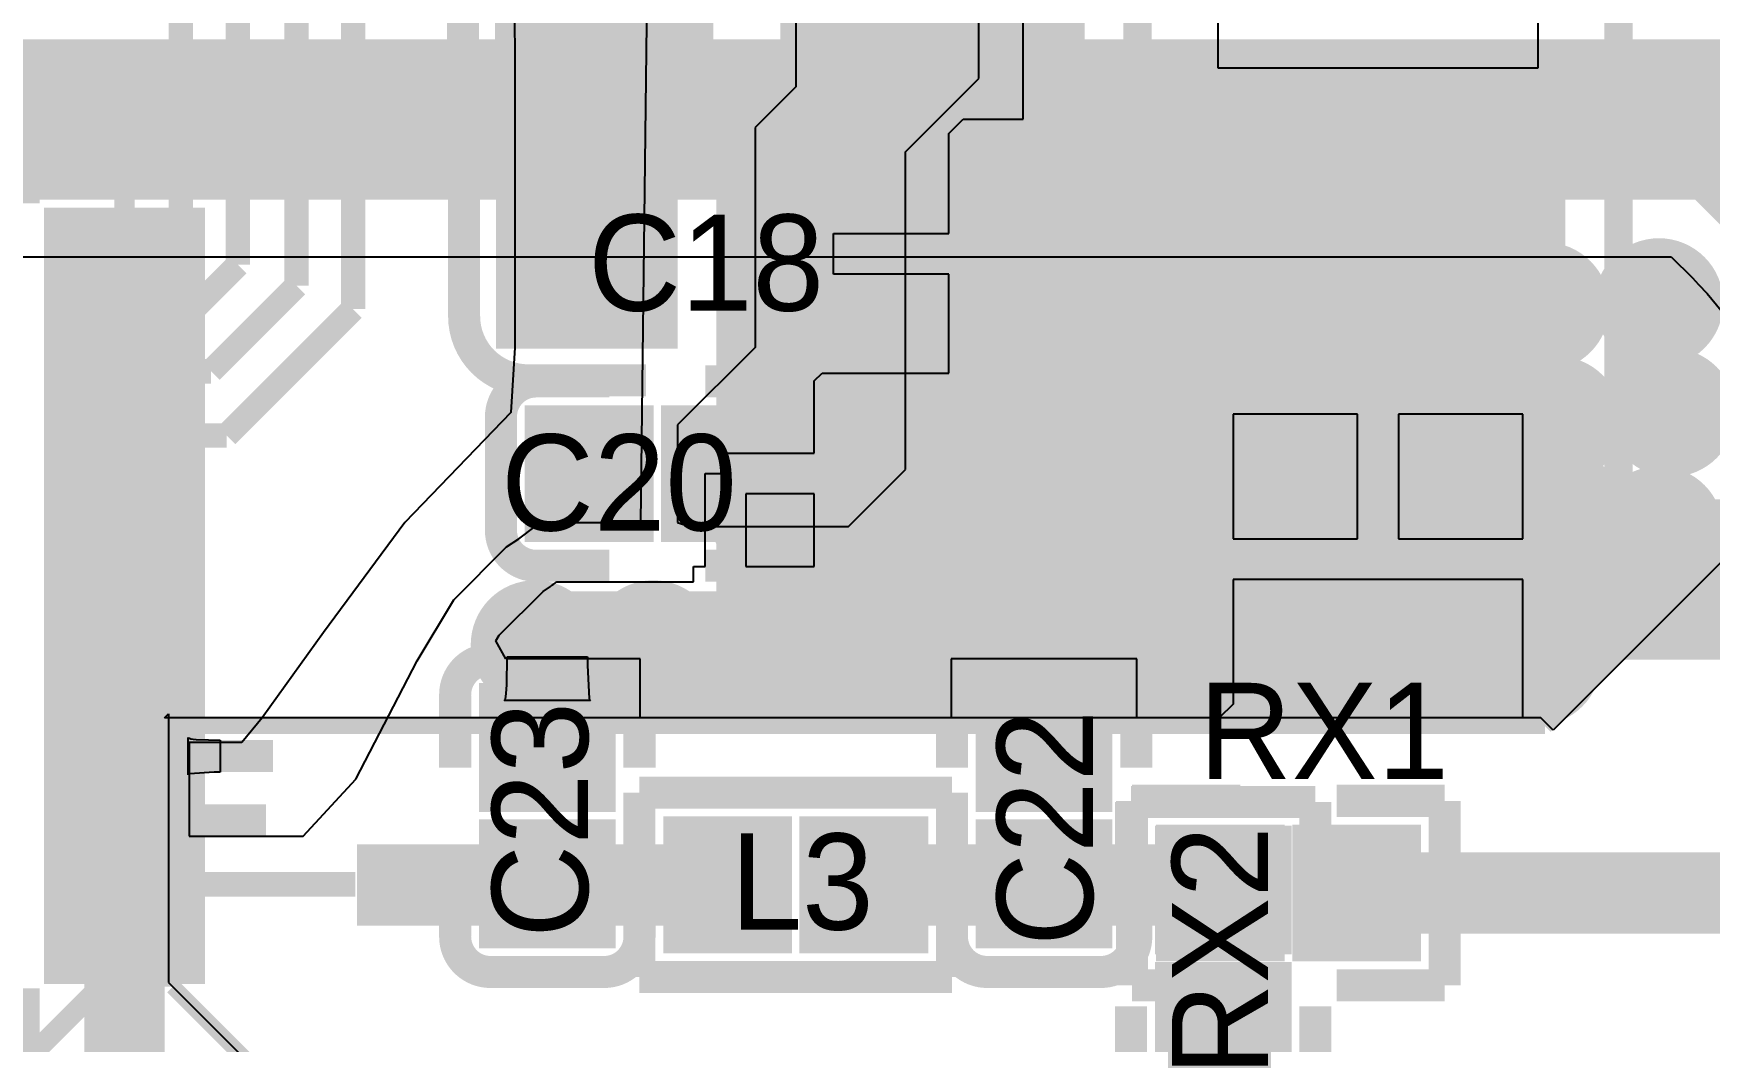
# Model space of a CAD drawing. Extents: x 40.9 to 121.6, y 83.2 to 120.
# Drawn here: x 105.76 to 116.22, y 89.98 to 96.27 of the extents above; entities that cross this region are included whole.
import ezdxf

# ---------------------------------------------------------------- set-up
doc = ezdxf.new("R2010")
doc.units = 0
for name, color, linetype in [('BOTTOMLAYER', 5, 'CONTINUOUS'), ('BOTTOMSOLDER', 6, 'CONTINUOUS'), ('MULTILAYER', 9, 'CONTINUOUS'), ('TOPLAYER', 1, 'CONTINUOUS'), ('TOPOVERLAY', 2, 'CONTINUOUS'), ('TOPPASTE', 8, 'CONTINUOUS'), ('TOPSOLDER', 216, 'CONTINUOUS')]:
    doc.layers.add(name, color=color, linetype=linetype)

msp = doc.modelspace()

# ---------------------------------------------------------------- linework, layer by layer
at = {"layer": 'BOTTOMLAYER'}
for p, q in [((104.3686, 94.875266), (115.97688, 94.875266)), ((115.97688, 94.875266), (116.108965, 94.743181)), ((116.108965, 94.743181), (116.147774, 94.703349)), ((116.147774, 94.703349), (116.199907, 94.646595)), ((116.199907, 94.646595), (116.287885, 94.539659))]:
    msp.add_line(p, q, dxfattribs=at)
at = {"layer": 'BOTTOMLAYER', "const_width": 1.000001}
for points in [[(104.3686, 95.7326), (109.1946, 95.7326)], [(109.1946, 95.7326), (116.332, 95.7326)], [(116.332, 95.7326), (117.602, 94.4626)], [(113.4618, 93.2434), (113.842599, 92.862601)], [(113.842599, 92.862601), (118.542001, 92.862601)]]:
    msp.add_lwpolyline(points, dxfattribs=at)
at = {"layer": 'BOTTOMLAYER'}
for points, const_width in [([(108.9946, 95.7326, 1), (109.3946, 95.7326, 1)], 0.399999), ([(111.1274, 94.6658, 1), (111.4274, 94.6658, 1)], 0.299999), ([(111.8894, 94.615, 1), (112.1894, 94.615, 1)], 0.299999), ([(112.6768, 94.5896, 1), (112.9768, 94.5896, 1)], 0.299999), ([(113.4642, 94.5896, 1), (113.7642, 94.5896, 1)], 0.299999), ([(114.1754, 94.5896, 1), (114.4754, 94.5896, 1)], 0.299999), ([(115.039, 94.5642, 1), (115.339, 94.5642, 1)], 0.299999), ([(115.7502, 94.5896, 1), (116.0502, 94.5896, 1)], 0.299999), ([(110.2638, 94.0816, 1), (110.5638, 94.0816, 1)], 0.299999), ([(111.0512, 93.9038, 1), (111.3512, 93.9038, 1)], 0.299999), ([(112.7784, 93.9038, 1), (113.0784, 93.9038, 1)], 0.299999), ([(113.5658, 93.9038, 1), (113.8658, 93.9038, 1)], 0.299999), ([(114.3532, 93.9038, 1), (114.6532, 93.9038, 1)], 0.299999), ([(115.8264, 93.9038, 1), (116.1264, 93.9038, 1)], 0.299999), ([(111.7878, 93.8784, 1), (112.0878, 93.8784, 1)], 0.299999), ([(115.1152, 93.853, 1), (115.4152, 93.853, 1)], 0.299999), ([(115.0898, 93.3196, 1), (115.3898, 93.3196, 1)], 0.299999), ([(110.2384, 93.2434, 1), (110.5384, 93.2434, 1)], 0.299999), ([(111.0004, 93.1672, 1), (111.3004, 93.1672, 1)], 0.299999), ([(111.7624, 93.1672, 1), (112.0624, 93.1672, 1)], 0.299999), ([(112.5498, 93.2434, 1), (112.8498, 93.2434, 1)], 0.299999), ([(113.3118, 93.2434, 1), (113.6118, 93.2434, 1)], 0.299999), ([(115.7502, 93.1672, 1), (116.0502, 93.1672, 1)], 0.299999), ([(114.8358, 92.837, 1), (115.1358, 92.837, 1)], 0.299999), ([(115.3946, 92.7354, 1), (115.6946, 92.7354, 1)], 0.299999), ([(108.7398, 92.456, 1), (109.0398, 92.456, 1)], 0.299999), ([(109.4764, 92.456, 1), (109.7764, 92.456, 1)], 0.299999), ([(110.2384, 92.456, 1), (110.5384, 92.456, 1)], 0.299999), ([(110.975, 92.456, 1), (111.275, 92.456, 1)], 0.299999), ([(111.7624, 92.456, 1), (112.0624, 92.456, 1)], 0.299999), ([(112.5498, 92.456, 1), (112.8498, 92.456, 1)], 0.299999), ([(113.261, 92.4814, 1), (113.561, 92.4814, 1)], 0.299999), ([(113.8198, 92.3798, 1), (114.1198, 92.3798, 1)], 0.299999), ([(114.404, 92.3544, 1), (114.704, 92.3544, 1)], 0.299999), ([(114.9882, 92.3544, 1), (115.2882, 92.3544, 1)], 0.299999)]:
    msp.add_lwpolyline(points, format="xyb", close=True, dxfattribs=dict(at, const_width=const_width))
at = {"layer": 'BOTTOMSOLDER'}
for points, const_width in [([(108.9438, 95.7326, 1), (109.4454, 95.7326, 1)], 0.501599), ([(111.0766, 94.6658, 1), (111.4782, 94.6658, 1)], 0.401599), ([(111.8386, 94.615, 1), (112.2402, 94.615, 1)], 0.401599), ([(112.626, 94.5896, 1), (113.0276, 94.5896, 1)], 0.401599), ([(113.4134, 94.5896, 1), (113.815, 94.5896, 1)], 0.401599), ([(114.1246, 94.5896, 1), (114.5262, 94.5896, 1)], 0.401599), ([(114.9882, 94.5642, 1), (115.3898, 94.5642, 1)], 0.401599), ([(115.6994, 94.5896, 1), (116.101, 94.5896, 1)], 0.401599), ([(110.213, 94.0816, 1), (110.6146, 94.0816, 1)], 0.401599), ([(111.0004, 93.9038, 1), (111.402, 93.9038, 1)], 0.401599), ([(112.7276, 93.9038, 1), (113.1292, 93.9038, 1)], 0.401599), ([(113.515, 93.9038, 1), (113.9166, 93.9038, 1)], 0.401599), ([(114.3024, 93.9038, 1), (114.704, 93.9038, 1)], 0.401599), ([(115.7756, 93.9038, 1), (116.1772, 93.9038, 1)], 0.401599), ([(111.737, 93.8784, 1), (112.1386, 93.8784, 1)], 0.401599), ([(115.0644, 93.853, 1), (115.466, 93.853, 1)], 0.401599), ([(115.039, 93.3196, 1), (115.4406, 93.3196, 1)], 0.401599), ([(110.1876, 93.2434, 1), (110.5892, 93.2434, 1)], 0.401599), ([(110.9496, 93.1672, 1), (111.3512, 93.1672, 1)], 0.401599), ([(111.7116, 93.1672, 1), (112.1132, 93.1672, 1)], 0.401599), ([(112.499, 93.2434, 1), (112.9006, 93.2434, 1)], 0.401599), ([(113.261, 93.2434, 1), (113.6626, 93.2434, 1)], 0.401599), ([(115.6994, 93.1672, 1), (116.101, 93.1672, 1)], 0.401599), ([(114.785, 92.837, 1), (115.1866, 92.837, 1)], 0.401599), ([(115.3438, 92.7354, 1), (115.7454, 92.7354, 1)], 0.401599), ([(108.689, 92.456, 1), (109.0906, 92.456, 1)], 0.401599), ([(109.4256, 92.456, 1), (109.8272, 92.456, 1)], 0.401599), ([(110.1876, 92.456, 1), (110.5892, 92.456, 1)], 0.401599), ([(110.9242, 92.456, 1), (111.3258, 92.456, 1)], 0.401599), ([(111.7116, 92.456, 1), (112.1132, 92.456, 1)], 0.401599), ([(112.499, 92.456, 1), (112.9006, 92.456, 1)], 0.401599), ([(113.2102, 92.4814, 1), (113.6118, 92.4814, 1)], 0.401599), ([(113.769, 92.3798, 1), (114.1706, 92.3798, 1)], 0.401599), ([(114.3532, 92.3544, 1), (114.7548, 92.3544, 1)], 0.401599), ([(114.9374, 92.3544, 1), (115.339, 92.3544, 1)], 0.401599)]:
    msp.add_lwpolyline(points, format="xyb", close=True, dxfattribs=dict(at, const_width=const_width))
at = {"layer": 'MULTILAYER'}
for points, const_width in [([(108.9946, 95.7326, 1), (109.3946, 95.7326, 1)], 0.399999), ([(111.1274, 94.6658, 1), (111.4274, 94.6658, 1)], 0.299999), ([(111.8894, 94.615, 1), (112.1894, 94.615, 1)], 0.299999), ([(112.6768, 94.5896, 1), (112.9768, 94.5896, 1)], 0.299999), ([(113.4642, 94.5896, 1), (113.7642, 94.5896, 1)], 0.299999), ([(114.1754, 94.5896, 1), (114.4754, 94.5896, 1)], 0.299999), ([(115.039, 94.5642, 1), (115.339, 94.5642, 1)], 0.299999), ([(115.7502, 94.5896, 1), (116.0502, 94.5896, 1)], 0.299999), ([(110.2638, 94.0816, 1), (110.5638, 94.0816, 1)], 0.299999), ([(111.0512, 93.9038, 1), (111.3512, 93.9038, 1)], 0.299999), ([(112.7784, 93.9038, 1), (113.0784, 93.9038, 1)], 0.299999), ([(113.5658, 93.9038, 1), (113.8658, 93.9038, 1)], 0.299999), ([(114.3532, 93.9038, 1), (114.6532, 93.9038, 1)], 0.299999), ([(115.8264, 93.9038, 1), (116.1264, 93.9038, 1)], 0.299999), ([(111.7878, 93.8784, 1), (112.0878, 93.8784, 1)], 0.299999), ([(115.1152, 93.853, 1), (115.4152, 93.853, 1)], 0.299999), ([(115.0898, 93.3196, 1), (115.3898, 93.3196, 1)], 0.299999), ([(110.2384, 93.2434, 1), (110.5384, 93.2434, 1)], 0.299999), ([(111.0004, 93.1672, 1), (111.3004, 93.1672, 1)], 0.299999), ([(111.7624, 93.1672, 1), (112.0624, 93.1672, 1)], 0.299999), ([(112.5498, 93.2434, 1), (112.8498, 93.2434, 1)], 0.299999), ([(113.3118, 93.2434, 1), (113.6118, 93.2434, 1)], 0.299999), ([(115.7502, 93.1672, 1), (116.0502, 93.1672, 1)], 0.299999), ([(114.8358, 92.837, 1), (115.1358, 92.837, 1)], 0.299999), ([(115.3946, 92.7354, 1), (115.6946, 92.7354, 1)], 0.299999), ([(108.7398, 92.456, 1), (109.0398, 92.456, 1)], 0.299999), ([(109.4764, 92.456, 1), (109.7764, 92.456, 1)], 0.299999), ([(110.2384, 92.456, 1), (110.5384, 92.456, 1)], 0.299999), ([(110.975, 92.456, 1), (111.275, 92.456, 1)], 0.299999), ([(111.7624, 92.456, 1), (112.0624, 92.456, 1)], 0.299999), ([(112.5498, 92.456, 1), (112.8498, 92.456, 1)], 0.299999), ([(113.261, 92.4814, 1), (113.561, 92.4814, 1)], 0.299999), ([(113.8198, 92.3798, 1), (114.1198, 92.3798, 1)], 0.299999), ([(114.404, 92.3544, 1), (114.704, 92.3544, 1)], 0.299999), ([(114.9882, 92.3544, 1), (115.2882, 92.3544, 1)], 0.299999)]:
    msp.add_lwpolyline(points, format="xyb", close=True, dxfattribs=dict(at, const_width=const_width))
at = {"layer": 'TOPLAYER'}
for p, q in [((115.147598, 96.053402), (115.147598, 98.053398)), ((109.5502, 93.218), (109.601, 97.4598)), ((108.7374, 97.4344), (108.7628, 96.1898)), ((110.5154, 97.4344), (110.5154, 95.9358)), ((111.6584, 95.9866), (111.6584, 97.3836)), ((111.934602, 95.7342), (111.934602, 96.5962)), ((113.147602, 96.53904), (113.147602, 96.053402)), ((108.7628, 96.1898), (108.7628, 94.3102)), ((111.2012, 95.5294), (111.6584, 95.9866)), ((113.147602, 96.053402), (115.147598, 96.053402)), ((110.5154, 95.9358), (110.2614, 95.6818)), ((110.2614, 95.6818), (110.2614, 94.3102)), ((111.471006, 95.644396), (111.560811, 95.7342)), ((111.560811, 95.7342), (111.934602, 95.7342)), ((111.471004, 95.0214), (111.471004, 95.638396)), ((111.471004, 95.638396), (111.471006, 95.638396)), ((111.471006, 95.638396), (111.471006, 95.644396)), ((111.2012, 93.5482), (111.2012, 95.5294)), ((110.752004, 94.7674), (110.752004, 95.0214)), ((110.752004, 95.0214), (111.471004, 95.0214)), ((111.471004, 94.7674), (110.752004, 94.7674)), ((111.471004, 94.150401), (111.471004, 94.7674)), ((108.7628, 94.3102), (108.7374, 93.9038)), ((110.2614, 94.3102), (109.7788, 93.8276)), ((110.6308, 94.101798), (110.679403, 94.150401)), ((110.6308, 93.649803), (110.6308, 94.101801)), ((110.6308, 94.101801), (110.6308, 94.101801)), ((110.6308, 94.101801), (110.6308, 94.101798)), ((110.679403, 94.150401), (111.471004, 94.150401)), ((108.7374, 93.9038), (108.077, 93.218)), ((114.0206, 93.893399), (113.243601, 93.893399)), ((113.243601, 93.893399), (113.243601, 93.1164)), ((114.0206, 93.1164), (114.0206, 93.893399)), ((115.051599, 93.893399), (114.2746, 93.893399)), ((114.2746, 93.893399), (114.2746, 93.1164)), ((115.051599, 93.1164), (115.051599, 93.893399)), ((109.7788, 93.8276), (109.7788, 93.218)), ((110.0768, 93.522803), (110.0768, 93.649803)), ((110.0768, 93.649803), (110.6308, 93.649803)), ((109.9498, 92.943802), (109.9498, 93.522803)), ((109.9498, 93.522803), (110.0768, 93.522803)), ((110.8456, 93.1926), (111.2012, 93.5482)), ((110.6308, 93.395803), (110.2038, 93.395803)), ((110.2038, 93.395803), (110.2038, 92.943802)), ((110.6308, 92.943802), (110.6308, 93.395803)), ((108.077, 93.218), (107.569, 92.5322)), ((108.7882, 93.1164), (108.8898, 93.1926)), ((108.8898, 93.1926), (108.9914, 93.218)), ((108.9914, 93.218), (109.5502, 93.218)), ((109.7788, 93.218), (109.855, 93.1926)), ((109.855, 93.1926), (110.8456, 93.1926)), ((108.3818, 92.7354), (108.712, 93.0656)), ((108.712, 93.0656), (108.7882, 93.1164)), ((113.243601, 93.1164), (114.0206, 93.1164)), ((114.2746, 93.1164), (115.051599, 93.1164)), ((116.4082, 93.091), (115.2398, 91.9226)), ((116.4082, 93.091), (115.2398, 91.9226)), ((109.876798, 92.847803), (109.876798, 92.943802)), ((109.876798, 92.943802), (109.9498, 92.943802)), ((110.2038, 92.943802), (110.6308, 92.943802)), ((109.002314, 92.830914), (109.024831, 92.847803)), ((109.024831, 92.847803), (109.876798, 92.847803)), ((115.051599, 92.8624), (113.243601, 92.8624)), ((113.243601, 92.8624), (113.243601, 92.088607)), ((115.051599, 92.088607), (115.051599, 92.8624)), ((108.1532, 92.3544), (108.3818, 92.7354)), ((108.665195, 92.514123), (108.93935, 92.788278)), ((108.93935, 92.788278), (108.98615, 92.819477)), ((108.98615, 92.819477), (108.993259, 92.826573)), ((108.993259, 92.826573), (109.002314, 92.830914)), ((107.569, 92.5322), (107.188, 91.9988)), ((108.643951, 92.478715), (108.665195, 92.514123)), ((108.706526, 92.3682), (108.643951, 92.478715)), ((107.7722, 91.6178), (108.1532, 92.3544)), ((109.544998, 92.3682), (108.706526, 92.3682)), ((108.713013, 92.205914), (108.715998, 92.379803)), ((108.715998, 92.379803), (109.215997, 92.379803)), ((109.215997, 92.379803), (109.216182, 92.32818)), ((109.216182, 92.32818), (109.227935, 92.118972)), ((109.544998, 91.9988), (109.544998, 92.3682)), ((112.643798, 92.3682), (111.485797, 92.3682)), ((111.485797, 92.3682), (111.485797, 91.9988)), ((112.643798, 91.9988), (112.643798, 92.3682)), ((108.697347, 92.108104), (108.70089, 92.110822)), ((109.234648, 92.108104), (108.697347, 92.108104)), ((108.70089, 92.110822), (108.70406, 92.118972)), ((108.70406, 92.118972), (108.706859, 92.132556)), ((108.706859, 92.132556), (108.709285, 92.151576)), ((108.709285, 92.151576), (108.713013, 92.205914)), ((109.227935, 92.118972), (109.231105, 92.110822)), ((109.231105, 92.110822), (109.234648, 92.108104)), ((106.5784, 91.9988), (106.6038, 92.0242)), ((115.1636, 91.9988), (106.5784, 91.9988)), ((106.6038, 92.0242), (106.6038, 90.3478)), ((107.188, 91.9988), (107.061, 91.8464)), ((111.485797, 91.9988), (109.544998, 91.9988)), ((113.156997, 91.9988), (112.643798, 91.9988)), ((113.243599, 92.085404), (113.156997, 91.9988)), ((113.243601, 92.088607), (113.243599, 92.088604)), ((113.243599, 92.088604), (113.243601, 92.088604)), ((113.243601, 92.088604), (113.243599, 92.085404)), ((115.051599, 92.088604), (115.051601, 92.088607)), ((115.051601, 92.088607), (115.051599, 92.088607)), ((115.051601, 92.085401), (115.051599, 92.088604)), ((115.051601, 91.998803), (115.051601, 92.085401)), ((115.051601, 91.9988), (115.051601, 91.998803)), ((115.1636, 91.9988), (115.051601, 91.9988)), ((115.2398, 91.9226), (115.1636, 91.9988)), ((115.2398, 91.9226), (115.1636, 91.9988)), ((106.72495, 91.643848), (106.72495, 91.877751)), ((106.72495, 91.877751), (106.726949, 91.87453)), ((106.726949, 91.87453), (106.732951, 91.871648)), ((106.7308, 91.8464), (106.7308, 91.2622)), ((107.061, 91.8464), (106.7308, 91.8464)), ((106.732951, 91.871648), (106.742951, 91.869105)), ((106.742951, 91.869105), (106.756949, 91.866903)), ((106.756949, 91.866903), (106.77495, 91.865039)), ((106.77495, 91.865039), (106.852951, 91.861477)), ((106.852951, 91.861477), (106.92495, 91.860799)), ((106.92495, 91.860799), (106.92495, 91.6608)), ((106.726949, 91.647068), (106.72495, 91.643848)), ((106.732951, 91.649951), (106.726949, 91.647068)), ((106.886949, 91.660629), (106.732951, 91.649951)), ((106.92495, 91.6608), (106.886949, 91.660629)), ((107.442, 91.2622), (107.7722, 91.6178)), ((106.7308, 91.2622), (107.442, 91.2622)), ((106.6038, 90.3478), (107.1372, 89.8144))]:
    msp.add_line(p, q, dxfattribs=at)
for points, const_width in [([(106.68, 95.0976), (106.68, 100.1268)], 0.152001), ([(107.035199, 94.825556), (107.035199, 99.821599)], 0.152001), ([(107.401998, 94.694553), (107.401998, 99.527998)], 0.152001), ([(107.753998, 94.548752), (107.753998, 98.787798)], 0.152001), ([(106.543201, 94.960801), (106.68, 95.0976)], 0.152001), ([(106.327999, 94.960801), (106.543201, 94.960801)], 0.152001), ([(106.770442, 94.560799), (107.035199, 94.825556)], 0.152001), ([(106.868244, 94.1608), (107.401998, 94.694553)], 0.152001), ([(106.327999, 94.560799), (106.770442, 94.560799)], 0.152001), ([(106.966047, 93.760801), (107.753998, 94.548752)], 0.152001), ([(106.327999, 94.1608), (106.868244, 94.1608)], 0.152001), ([(106.327999, 93.760801), (106.966047, 93.760801)], 0.152001), ([(108.8898, 92.456), (108.965997, 92.379803)], 0.499999), ([(108.965997, 91.8142), (108.965997, 92.379803)], 0.499999), ([(111.9124, 92.456), (112.064797, 92.303603)], 0.499999), ([(112.064797, 91.8142), (112.064797, 92.303603)], 0.499999), ([(106.327999, 91.760799), (107.254799, 91.760799)], 0.2), ([(106.327999, 91.3608), (107.2104, 91.3608)], 0.2), ([(107.779251, 90.9574), (110.0904, 90.9574)], 0.508), ([(110.9404, 90.9574), (113.112997, 90.9574)], 0.508), ([(114.013798, 90.9066), (118.7196, 90.9066)], 0.508), ([(106.327999, 90.960801), (107.768799, 90.960801)], 0.152001), ([(106.327999, 89.379001), (106.327999, 90.434803)], 0.499999), ([(113.1824, 88.748956), (113.1824, 90.075197)], 0.508)]:
    msp.add_lwpolyline(points, dxfattribs=dict(at, const_width=const_width))
for points, const_width in [([(108.9946, 95.7326, 1), (109.3946, 95.7326, 1)], 0.399999), ([(111.1274, 94.6658, 1), (111.4274, 94.6658, 1)], 0.299999), ([(111.8894, 94.615, 1), (112.1894, 94.615, 1)], 0.299999), ([(112.6768, 94.5896, 1), (112.9768, 94.5896, 1)], 0.299999), ([(113.4642, 94.5896, 1), (113.7642, 94.5896, 1)], 0.299999), ([(114.1754, 94.5896, 1), (114.4754, 94.5896, 1)], 0.299999), ([(115.039, 94.5642, 1), (115.339, 94.5642, 1)], 0.299999), ([(115.7502, 94.5896, 1), (116.0502, 94.5896, 1)], 0.299999), ([(110.2638, 94.0816, 1), (110.5638, 94.0816, 1)], 0.299999), ([(111.0512, 93.9038, 1), (111.3512, 93.9038, 1)], 0.299999), ([(112.7784, 93.9038, 1), (113.0784, 93.9038, 1)], 0.299999), ([(113.5658, 93.9038, 1), (113.8658, 93.9038, 1)], 0.299999), ([(114.3532, 93.9038, 1), (114.6532, 93.9038, 1)], 0.299999), ([(115.8264, 93.9038, 1), (116.1264, 93.9038, 1)], 0.299999), ([(111.7878, 93.8784, 1), (112.0878, 93.8784, 1)], 0.299999), ([(115.1152, 93.853, 1), (115.4152, 93.853, 1)], 0.299999), ([(115.0898, 93.3196, 1), (115.3898, 93.3196, 1)], 0.299999), ([(110.2384, 93.2434, 1), (110.5384, 93.2434, 1)], 0.299999), ([(111.0004, 93.1672, 1), (111.3004, 93.1672, 1)], 0.299999), ([(111.7624, 93.1672, 1), (112.0624, 93.1672, 1)], 0.299999), ([(112.5498, 93.2434, 1), (112.8498, 93.2434, 1)], 0.299999), ([(113.3118, 93.2434, 1), (113.6118, 93.2434, 1)], 0.299999), ([(115.7502, 93.1672, 1), (116.0502, 93.1672, 1)], 0.299999), ([(114.8358, 92.837, 1), (115.1358, 92.837, 1)], 0.299999), ([(115.3946, 92.7354, 1), (115.6946, 92.7354, 1)], 0.299999), ([(108.7398, 92.456, 1), (109.0398, 92.456, 1)], 0.299999), ([(109.4764, 92.456, 1), (109.7764, 92.456, 1)], 0.299999), ([(110.2384, 92.456, 1), (110.5384, 92.456, 1)], 0.299999), ([(110.975, 92.456, 1), (111.275, 92.456, 1)], 0.299999), ([(111.7624, 92.456, 1), (112.0624, 92.456, 1)], 0.299999), ([(112.5498, 92.456, 1), (112.8498, 92.456, 1)], 0.299999), ([(113.261, 92.4814, 1), (113.561, 92.4814, 1)], 0.299999), ([(113.8198, 92.3798, 1), (114.1198, 92.3798, 1)], 0.299999), ([(114.404, 92.3544, 1), (114.704, 92.3544, 1)], 0.299999), ([(114.9882, 92.3544, 1), (115.2882, 92.3544, 1)], 0.299999)]:
    msp.add_lwpolyline(points, format="xyb", close=True, dxfattribs=dict(at, const_width=const_width))
for points in [[(110.5408, 94.996), (112.3188, 94.996), (110.5408, 97.917), (112.3188, 97.917)], [(108.740603, 95.9882), (109.900601, 95.9882), (108.740603, 97.4582), (109.900601, 97.4582)], [(110.520604, 95.9882), (111.680602, 95.9882), (110.520604, 97.4582), (111.680602, 97.4582)], [(110.0201, 91.9988), (115.316, 91.9988), (110.0201, 95.7834), (115.316, 95.7834)], [(108.747001, 94.404401), (109.677002, 94.404401), (108.747001, 95.384399), (109.677002, 95.384399)], [(110.287003, 94.404401), (111.217004, 94.404401), (110.287003, 95.384399), (111.217004, 95.384399)], [(106.727998, 95.0808), (105.928, 95.0808), (106.727998, 94.840801), (105.928, 94.840801)], [(106.727998, 94.680799), (105.928, 94.680799), (106.727998, 94.440799), (105.928, 94.440799)], [(106.727998, 94.2808), (105.928, 94.2808), (106.727998, 94.0408), (105.928, 94.0408)], [(106.727998, 93.8808), (105.928, 93.8808), (106.727998, 93.640801), (105.928, 93.640801)], [(108.9268, 93.197802), (109.526799, 93.197802), (108.9268, 93.847803), (109.526799, 93.847803)], [(109.776801, 93.197802), (110.3768, 93.197802), (109.776801, 93.847803), (110.3768, 93.847803)], [(114.797599, 92.339401), (114.797599, 93.639399), (113.497601, 92.339401), (113.497601, 93.639399)], [(106.727998, 93.480799), (105.928, 93.480799), (106.727998, 93.240799), (105.928, 93.240799)], [(106.727998, 93.080799), (105.928, 93.080799), (106.727998, 92.8408), (105.928, 92.8408)], [(108.93935, 91.9607), (115.2017, 91.9607), (108.93935, 92.788278), (115.2017, 92.788278)], [(106.727998, 92.6808), (105.928, 92.6808), (106.727998, 92.440801), (105.928, 92.440801)], [(106.727998, 92.280801), (105.928, 92.280801), (106.727998, 92.040801), (105.928, 92.040801)], [(109.290998, 91.514201), (109.290998, 92.1142), (108.640997, 91.514201), (108.640997, 92.1142)], [(112.389798, 91.514201), (112.389798, 92.1142), (111.739797, 91.514201), (111.739797, 92.1142)], [(106.727998, 91.880799), (105.928, 91.880799), (106.727998, 91.6408), (105.928, 91.6408)], [(106.727998, 91.4808), (105.928, 91.4808), (106.727998, 91.2408), (105.928, 91.2408)], [(110.390399, 91.282401), (109.7904, 91.282401), (110.390399, 90.632399), (109.7904, 90.632399)], [(111.2404, 91.282401), (110.640401, 91.282401), (111.2404, 90.632399), (110.640401, 90.632399)], [(109.290998, 90.6642), (109.290998, 91.264199), (108.640997, 90.6642), (108.640997, 91.264199)], [(112.389798, 90.6642), (112.389798, 91.264199), (111.739797, 90.6642), (111.739797, 91.264199)], [(112.857399, 91.225197), (112.857399, 90.625198), (113.507401, 91.225197), (113.507401, 90.625198)], [(113.463796, 91.231601), (112.863798, 91.231601), (113.463796, 90.581599), (112.863798, 90.581599)], [(114.313797, 91.231601), (113.713798, 91.231601), (114.313797, 90.581599), (113.713798, 90.581599)], [(106.727998, 91.080801), (105.928, 91.080801), (106.727998, 90.840801), (105.928, 90.840801)], [(106.727998, 90.680799), (105.928, 90.680799), (106.727998, 90.4408), (105.928, 90.4408)], [(112.857399, 90.375196), (112.857399, 89.775198), (113.507401, 90.375196), (113.507401, 89.775198)]]:
    msp.add_solid(points, dxfattribs=at)
at = {"layer": 'TOPOVERLAY'}
for points, const_width in [([(108.440601, 96.0882), (108.440601, 97.3582)], 0.2), ([(111.980602, 96.0882), (111.980602, 97.3582)], 0.2), ([(112.6476, 92.9894), (112.6476, 97.0534)], 0.1778), ([(115.6476, 92.9894), (115.6476, 97.0534)], 0.1778), ([(100.428001, 95.710799), (106.327999, 95.710799)], 0.127), ([(106.327999, 90.4748), (106.327999, 95.710799)], 0.127), ([(108.840603, 95.688201), (109.760603, 95.688201)], 0.2), ([(108.847004, 95.684401), (109.582003, 95.684401)], 0.2), ([(110.382004, 95.684401), (111.117004, 95.684401)], 0.2), ([(110.660602, 95.688201), (111.580602, 95.688201)], 0.2), ([(108.447004, 94.504401), (108.447004, 95.284399)], 0.2), ([(111.517003, 94.504401), (111.517003, 95.284399)], 0.2), ([(108.847004, 94.104399), (109.582003, 94.104399)], 0.2), ([(108.901799, 94.0978), (109.351801, 94.0978)], 0.2), ([(109.951797, 94.097798), (110.401798, 94.097798)], 0.2), ([(110.382007, 94.104396), (111.117007, 94.104396)], 0.2), ([(108.676803, 93.167805), (108.676803, 93.877801)], 0.2), ([(110.626797, 93.167799), (110.626797, 93.877795)], 0.2), ([(108.901801, 92.947802), (109.351803, 92.947802)], 0.2), ([(109.951799, 92.9478), (110.401801, 92.9478)], 0.2), ([(112.6476, 92.9894), (115.6476, 92.9894)], 0.1778), ([(115.189, 91.948), (116.2812, 93.0402)], 0.1), ([(108.611005, 92.364197), (109.321001, 92.364197)], 0.2), ([(111.709805, 92.364197), (112.419801, 92.364197)], 0.2), ([(108.391002, 91.689197), (108.391002, 92.139198)], 0.2), ([(109.541, 91.689199), (109.541, 92.139201)], 0.2), ([(111.489802, 91.689197), (111.489802, 92.139198)], 0.2), ([(112.6398, 91.689199), (112.6398, 92.139201)], 0.2), ([(106.6292, 91.948), (115.189, 91.948)], 0.1), ([(106.6292, 90.3224), (106.6292, 91.948)], 0.1), ([(109.540403, 90.3824), (109.540403, 91.5324)], 0.2), ([(109.540403, 91.5324), (111.490402, 91.5324)], 0.2), ([(111.490402, 90.3824), (111.490402, 91.5324)], 0.2), ([(112.613801, 91.481603), (113.288801, 91.481603)], 0.2), ([(112.613801, 90.331602), (112.613801, 91.481603)], 0.2), ([(113.888799, 91.481603), (114.563799, 91.481603)], 0.2), ([(114.563799, 90.331602), (114.563799, 91.481603)], 0.2), ([(112.607397, 90.800199), (112.607397, 91.475199)], 0.2), ([(112.607397, 91.475199), (113.757398, 91.475199)], 0.2), ([(113.757398, 90.800199), (113.757398, 91.475199)], 0.2), ([(108.391, 90.639199), (108.391, 91.089201)], 0.2), ([(109.540998, 90.639201), (109.540998, 91.089203)], 0.2), ([(111.4898, 90.639199), (111.4898, 91.089201)], 0.2), ([(112.639798, 90.639201), (112.639798, 91.089203)], 0.2), ([(105.664, 89.810801), (106.327999, 90.4748)], 0.127), ([(108.610999, 90.414203), (109.320995, 90.414203)], 0.2), ([(109.540403, 90.3824), (111.490402, 90.3824)], 0.2), ([(111.709799, 90.414203), (112.419795, 90.414203)], 0.2), ([(112.613801, 90.331602), (113.288801, 90.331602)], 0.2), ([(113.888799, 90.331602), (114.563799, 90.331602)], 0.2), ([(106.6292, 90.3224), (107.0864, 89.8652)], 0.1), ([(112.607397, 89.525201), (112.607397, 90.200201)], 0.2), ([(113.757398, 89.525201), (113.757398, 90.200201)], 0.2)]:
    msp.add_lwpolyline(points, dxfattribs=dict(at, const_width=const_width))
at = {"layer": 'TOPOVERLAY', "const_width": 0.2}
for points in [[(108.840603, 95.688198, -0.414213), (108.440601, 96.088197)], [(111.980602, 96.0882, -0.414214), (111.580602, 95.688201)], [(108.447004, 95.284402, -0.414213), (108.847004, 95.684403)], [(111.117004, 95.684401, -0.414213), (111.517003, 95.284399)], [(108.847004, 94.104399, -0.414213), (108.447004, 94.504401)], [(111.517006, 94.504398, -0.414213), (111.117007, 94.104396)], [(108.676798, 93.877801, -0.414214), (108.896798, 94.0978)], [(110.406797, 94.097798, -0.414214), (110.626797, 93.877798)], [(108.896798, 92.947805, -0.414214), (108.676798, 93.167805)], [(110.626797, 93.167797, -0.414214), (110.406797, 92.947797)], [(108.391002, 92.144197, -0.414214), (108.611002, 92.364197)], [(109.321003, 92.364197, -0.414214), (109.541003, 92.144197)], [(111.489802, 92.144197, -0.414214), (111.709802, 92.364197)], [(112.419803, 92.364197, -0.414214), (112.639803, 92.144197)], [(108.610999, 90.414198, -0.414214), (108.391, 90.634198)], [(109.540995, 90.634198, -0.414214), (109.320995, 90.414198)], [(111.709799, 90.414198, -0.414214), (111.4898, 90.634198)], [(112.639795, 90.634198, -0.414214), (112.419795, 90.414198)]]:
    msp.add_lwpolyline(points, format="xyb", dxfattribs=at)
at = {"layer": 'TOPOVERLAY', "const_width": 0.1}
for points in [[(108.390601, 96.088197, 1), (108.490601, 96.088197, 1)], [(111.930602, 96.0882, 1), (112.030601, 96.0882, 1)], [(108.790603, 95.688198, 1), (108.890603, 95.688198, 1)], [(108.797004, 95.684403, 1), (108.897003, 95.684403, 1)], [(111.067004, 95.684401, 1), (111.167004, 95.684401, 1)], [(111.530602, 95.688201, 1), (111.630602, 95.688201, 1)], [(108.397004, 95.284402, 1), (108.497004, 95.284402, 1)], [(111.467003, 95.284399, 1), (111.567003, 95.284399, 1)], [(108.397004, 94.504401, 1), (108.497004, 94.504401, 1)], [(111.467006, 94.504398, 1), (111.567006, 94.504398, 1)], [(108.797004, 94.104399, 1), (108.897003, 94.104399, 1)], [(108.846798, 94.0978, 1), (108.946798, 94.0978, 1)], [(110.356797, 94.097798, 1), (110.456797, 94.097798, 1)], [(111.067007, 94.104396, 1), (111.167007, 94.104396, 1)], [(108.626798, 93.877801, 1), (108.726798, 93.877801, 1)], [(110.576797, 93.877798, 1), (110.676797, 93.877798, 1)], [(108.626798, 93.167805, 1), (108.726798, 93.167805, 1)], [(110.576797, 93.167797, 1), (110.676797, 93.167797, 1)], [(108.846798, 92.947805, 1), (108.946798, 92.947805, 1)], [(110.356797, 92.947797, 1), (110.456797, 92.947797, 1)], [(108.561002, 92.364197, 1), (108.661002, 92.364197, 1)], [(109.271003, 92.364197, 1), (109.371003, 92.364197, 1)], [(111.659802, 92.364197, 1), (111.759802, 92.364197, 1)], [(112.369803, 92.364197, 1), (112.469803, 92.364197, 1)], [(108.341003, 92.144197, 1), (108.441002, 92.144197, 1)], [(109.491003, 92.144197, 1), (109.591003, 92.144197, 1)], [(111.439803, 92.144197, 1), (111.539802, 92.144197, 1)], [(112.589803, 92.144197, 1), (112.689803, 92.144197, 1)], [(108.341, 90.634198, 1), (108.441, 90.634198, 1)], [(109.490995, 90.634198, 1), (109.590995, 90.634198, 1)], [(111.4398, 90.634198, 1), (111.5398, 90.634198, 1)], [(112.589795, 90.634198, 1), (112.689795, 90.634198, 1)], [(108.561, 90.414198, 1), (108.660999, 90.414198, 1)], [(109.270996, 90.414198, 1), (109.370995, 90.414198, 1)], [(111.6598, 90.414198, 1), (111.759799, 90.414198, 1)], [(112.369796, 90.414198, 1), (112.469795, 90.414198, 1)]]:
    msp.add_lwpolyline(points, format="xyb", close=True, dxfattribs=at)
at = {"layer": 'TOPPASTE'}
for points in [[(108.740603, 95.9882), (109.900601, 95.9882), (108.740603, 97.4582), (109.900601, 97.4582)], [(110.520604, 95.9882), (111.680602, 95.9882), (110.520604, 97.4582), (111.680602, 97.4582)], [(108.747001, 94.404401), (109.677002, 94.404401), (108.747001, 95.384399), (109.677002, 95.384399)], [(110.287003, 94.404401), (111.217004, 94.404401), (110.287003, 95.384399), (111.217004, 95.384399)], [(106.727998, 95.0808), (105.928, 95.0808), (106.727998, 94.840801), (105.928, 94.840801)], [(106.727998, 94.680799), (105.928, 94.680799), (106.727998, 94.440799), (105.928, 94.440799)], [(106.727998, 94.2808), (105.928, 94.2808), (106.727998, 94.0408), (105.928, 94.0408)], [(106.727998, 93.8808), (105.928, 93.8808), (106.727998, 93.640801), (105.928, 93.640801)], [(108.9268, 93.197802), (109.526799, 93.197802), (108.9268, 93.847803), (109.526799, 93.847803)], [(109.776801, 93.197802), (110.3768, 93.197802), (109.776801, 93.847803), (110.3768, 93.847803)], [(114.797599, 92.339401), (114.797599, 93.639399), (113.497601, 92.339401), (113.497601, 93.639399)], [(106.727998, 93.480799), (105.928, 93.480799), (106.727998, 93.240799), (105.928, 93.240799)], [(106.727998, 93.080799), (105.928, 93.080799), (106.727998, 92.8408), (105.928, 92.8408)], [(106.727998, 92.6808), (105.928, 92.6808), (106.727998, 92.440801), (105.928, 92.440801)], [(106.727998, 92.280801), (105.928, 92.280801), (106.727998, 92.040801), (105.928, 92.040801)], [(109.290998, 91.514201), (109.290998, 92.1142), (108.640997, 91.514201), (108.640997, 92.1142)], [(112.389798, 91.514201), (112.389798, 92.1142), (111.739797, 91.514201), (111.739797, 92.1142)], [(106.727998, 91.880799), (105.928, 91.880799), (106.727998, 91.6408), (105.928, 91.6408)], [(106.727998, 91.4808), (105.928, 91.4808), (106.727998, 91.2408), (105.928, 91.2408)], [(110.390399, 91.282401), (109.7904, 91.282401), (110.390399, 90.632399), (109.7904, 90.632399)], [(111.2404, 91.282401), (110.640401, 91.282401), (111.2404, 90.632399), (110.640401, 90.632399)], [(109.290998, 90.6642), (109.290998, 91.264199), (108.640997, 90.6642), (108.640997, 91.264199)], [(112.389798, 90.6642), (112.389798, 91.264199), (111.739797, 90.6642), (111.739797, 91.264199)], [(112.857399, 91.225197), (112.857399, 90.625198), (113.507401, 91.225197), (113.507401, 90.625198)], [(113.463796, 91.231601), (112.863798, 91.231601), (113.463796, 90.581599), (112.863798, 90.581599)], [(114.313797, 91.231601), (113.713798, 91.231601), (114.313797, 90.581599), (113.713798, 90.581599)], [(106.727998, 91.080801), (105.928, 91.080801), (106.727998, 90.840801), (105.928, 90.840801)], [(106.727998, 90.680799), (105.928, 90.680799), (106.727998, 90.4408), (105.928, 90.4408)], [(112.857399, 90.375196), (112.857399, 89.775198), (113.507401, 90.375196), (113.507401, 89.775198)]]:
    msp.add_solid(points, dxfattribs=at)
at = {"layer": 'TOPSOLDER'}
for points, const_width in [([(108.9438, 95.7326, 1), (109.4454, 95.7326, 1)], 0.501599), ([(111.0766, 94.6658, 1), (111.4782, 94.6658, 1)], 0.401599), ([(111.8386, 94.615, 1), (112.2402, 94.615, 1)], 0.401599), ([(112.626, 94.5896, 1), (113.0276, 94.5896, 1)], 0.401599), ([(113.4134, 94.5896, 1), (113.815, 94.5896, 1)], 0.401599), ([(114.1246, 94.5896, 1), (114.5262, 94.5896, 1)], 0.401599), ([(114.9882, 94.5642, 1), (115.3898, 94.5642, 1)], 0.401599), ([(115.6994, 94.5896, 1), (116.101, 94.5896, 1)], 0.401599), ([(110.213, 94.0816, 1), (110.6146, 94.0816, 1)], 0.401599), ([(111.0004, 93.9038, 1), (111.402, 93.9038, 1)], 0.401599), ([(112.7276, 93.9038, 1), (113.1292, 93.9038, 1)], 0.401599), ([(113.515, 93.9038, 1), (113.9166, 93.9038, 1)], 0.401599), ([(114.3024, 93.9038, 1), (114.704, 93.9038, 1)], 0.401599), ([(115.7756, 93.9038, 1), (116.1772, 93.9038, 1)], 0.401599), ([(111.737, 93.8784, 1), (112.1386, 93.8784, 1)], 0.401599), ([(115.0644, 93.853, 1), (115.466, 93.853, 1)], 0.401599), ([(115.039, 93.3196, 1), (115.4406, 93.3196, 1)], 0.401599), ([(110.1876, 93.2434, 1), (110.5892, 93.2434, 1)], 0.401599), ([(110.9496, 93.1672, 1), (111.3512, 93.1672, 1)], 0.401599), ([(111.7116, 93.1672, 1), (112.1132, 93.1672, 1)], 0.401599), ([(112.499, 93.2434, 1), (112.9006, 93.2434, 1)], 0.401599), ([(113.261, 93.2434, 1), (113.6626, 93.2434, 1)], 0.401599), ([(115.6994, 93.1672, 1), (116.101, 93.1672, 1)], 0.401599), ([(114.785, 92.837, 1), (115.1866, 92.837, 1)], 0.401599), ([(115.3438, 92.7354, 1), (115.7454, 92.7354, 1)], 0.401599), ([(108.689, 92.456, 1), (109.0906, 92.456, 1)], 0.401599), ([(109.4256, 92.456, 1), (109.8272, 92.456, 1)], 0.401599), ([(110.1876, 92.456, 1), (110.5892, 92.456, 1)], 0.401599), ([(110.9242, 92.456, 1), (111.3258, 92.456, 1)], 0.401599), ([(111.7116, 92.456, 1), (112.1132, 92.456, 1)], 0.401599), ([(112.499, 92.456, 1), (112.9006, 92.456, 1)], 0.401599), ([(113.2102, 92.4814, 1), (113.6118, 92.4814, 1)], 0.401599), ([(113.769, 92.3798, 1), (114.1706, 92.3798, 1)], 0.401599), ([(114.3532, 92.3544, 1), (114.7548, 92.3544, 1)], 0.401599), ([(114.9374, 92.3544, 1), (115.339, 92.3544, 1)], 0.401599)]:
    msp.add_lwpolyline(points, format="xyb", close=True, dxfattribs=dict(at, const_width=const_width))
for points in [[(108.639003, 95.8866), (110.002201, 95.8866), (108.639003, 97.5598), (110.002201, 97.5598)], [(110.419004, 95.8866), (111.782202, 95.8866), (110.419004, 97.5598), (111.782202, 97.5598)], [(105.356401, 96.212398), (105.356401, 95.2092), (105.7996, 96.212398), (105.7996, 95.2092)], [(108.645401, 94.302801), (109.778602, 94.302801), (108.645401, 95.485999), (109.778602, 95.485999)], [(110.185403, 94.302801), (111.318604, 94.302801), (110.185403, 95.485999), (111.318604, 95.485999)], [(106.829598, 95.1824), (105.8264, 95.1824), (106.829598, 94.739201), (105.8264, 94.739201)], [(106.829598, 94.782399), (105.8264, 94.782399), (106.829598, 94.339199), (105.8264, 94.339199)], [(106.829598, 94.382399), (105.8264, 94.382399), (106.829598, 93.9392), (105.8264, 93.9392)], [(106.829598, 93.9824), (105.8264, 93.9824), (106.829598, 93.539201), (105.8264, 93.539201)], [(108.8252, 93.096202), (109.628399, 93.096202), (108.8252, 93.949403), (109.628399, 93.949403)], [(109.675201, 93.096202), (110.4784, 93.096202), (109.675201, 93.949403), (110.4784, 93.949403)], [(114.899199, 92.237801), (114.899199, 93.740999), (113.396001, 92.237801), (113.396001, 93.740999)], [(106.829598, 93.582399), (105.8264, 93.582399), (106.829598, 93.139199), (105.8264, 93.139199)], [(106.829598, 93.182399), (105.8264, 93.182399), (106.829598, 92.7392), (105.8264, 92.7392)], [(106.829598, 92.7824), (105.8264, 92.7824), (106.829598, 92.339201), (105.8264, 92.339201)], [(106.829598, 92.382401), (105.8264, 92.382401), (106.829598, 91.939201), (105.8264, 91.939201)], [(109.392598, 91.412601), (109.392598, 92.2158), (108.539397, 91.412601), (108.539397, 92.2158)], [(112.491398, 91.412601), (112.491398, 92.2158), (111.638197, 91.412601), (111.638197, 92.2158)], [(106.829598, 91.982399), (105.8264, 91.982399), (106.829598, 91.5392), (105.8264, 91.5392)], [(106.829598, 91.5824), (105.8264, 91.5824), (106.829598, 91.139201), (105.8264, 91.139201)], [(110.491999, 91.384001), (109.6888, 91.384001), (110.491999, 90.530799), (109.6888, 90.530799)], [(111.342, 91.384001), (110.538801, 91.384001), (111.342, 90.530799), (110.538801, 90.530799)], [(109.392598, 90.5626), (109.392598, 91.365799), (108.539397, 90.5626), (108.539397, 91.365799)], [(112.491398, 90.5626), (112.491398, 91.365799), (111.638197, 90.5626), (111.638197, 91.365799)], [(112.755799, 91.326797), (112.755799, 90.523598), (113.609001, 91.326797), (113.609001, 90.523598)], [(113.565396, 91.333201), (112.762198, 91.333201), (113.565396, 90.479999), (112.762198, 90.479999)], [(114.415397, 91.333201), (113.612198, 91.333201), (114.415397, 90.479999), (113.612198, 90.479999)], [(106.829598, 91.182401), (105.8264, 91.182401), (106.829598, 90.739201), (105.8264, 90.739201)], [(106.829598, 90.782399), (105.8264, 90.782399), (106.829598, 90.3392), (105.8264, 90.3392)], [(112.755799, 90.476796), (112.755799, 89.673598), (113.609001, 90.476796), (113.609001, 89.673598)], [(105.356401, 90.3124), (105.356401, 89.309202), (105.7996, 90.3124), (105.7996, 89.309202)]]:
    msp.add_solid(points, dxfattribs=at)

# ---------------------------------------------------------------- texts
at = {"layer": 'TOPOVERLAY'}
for s, p in [('C18', (109.22, 94.5388)), ('C20', (108.676803, 93.167805)), ('RX1', (113.03, 91.6178)), ('L3', (110.109, 90.678))]:
    msp.add_text(s, height=0.599999, dxfattribs=at).set_placement(p)
for s, p in [('C23', (109.22, 90.6272)), ('C22', (112.3696, 90.5764)), ('RX2', (113.4618, 89.7636))]:
    msp.add_text(s, height=0.599999, rotation=90, dxfattribs=at).set_placement(p)

doc.saveas('drawing.dxf')
